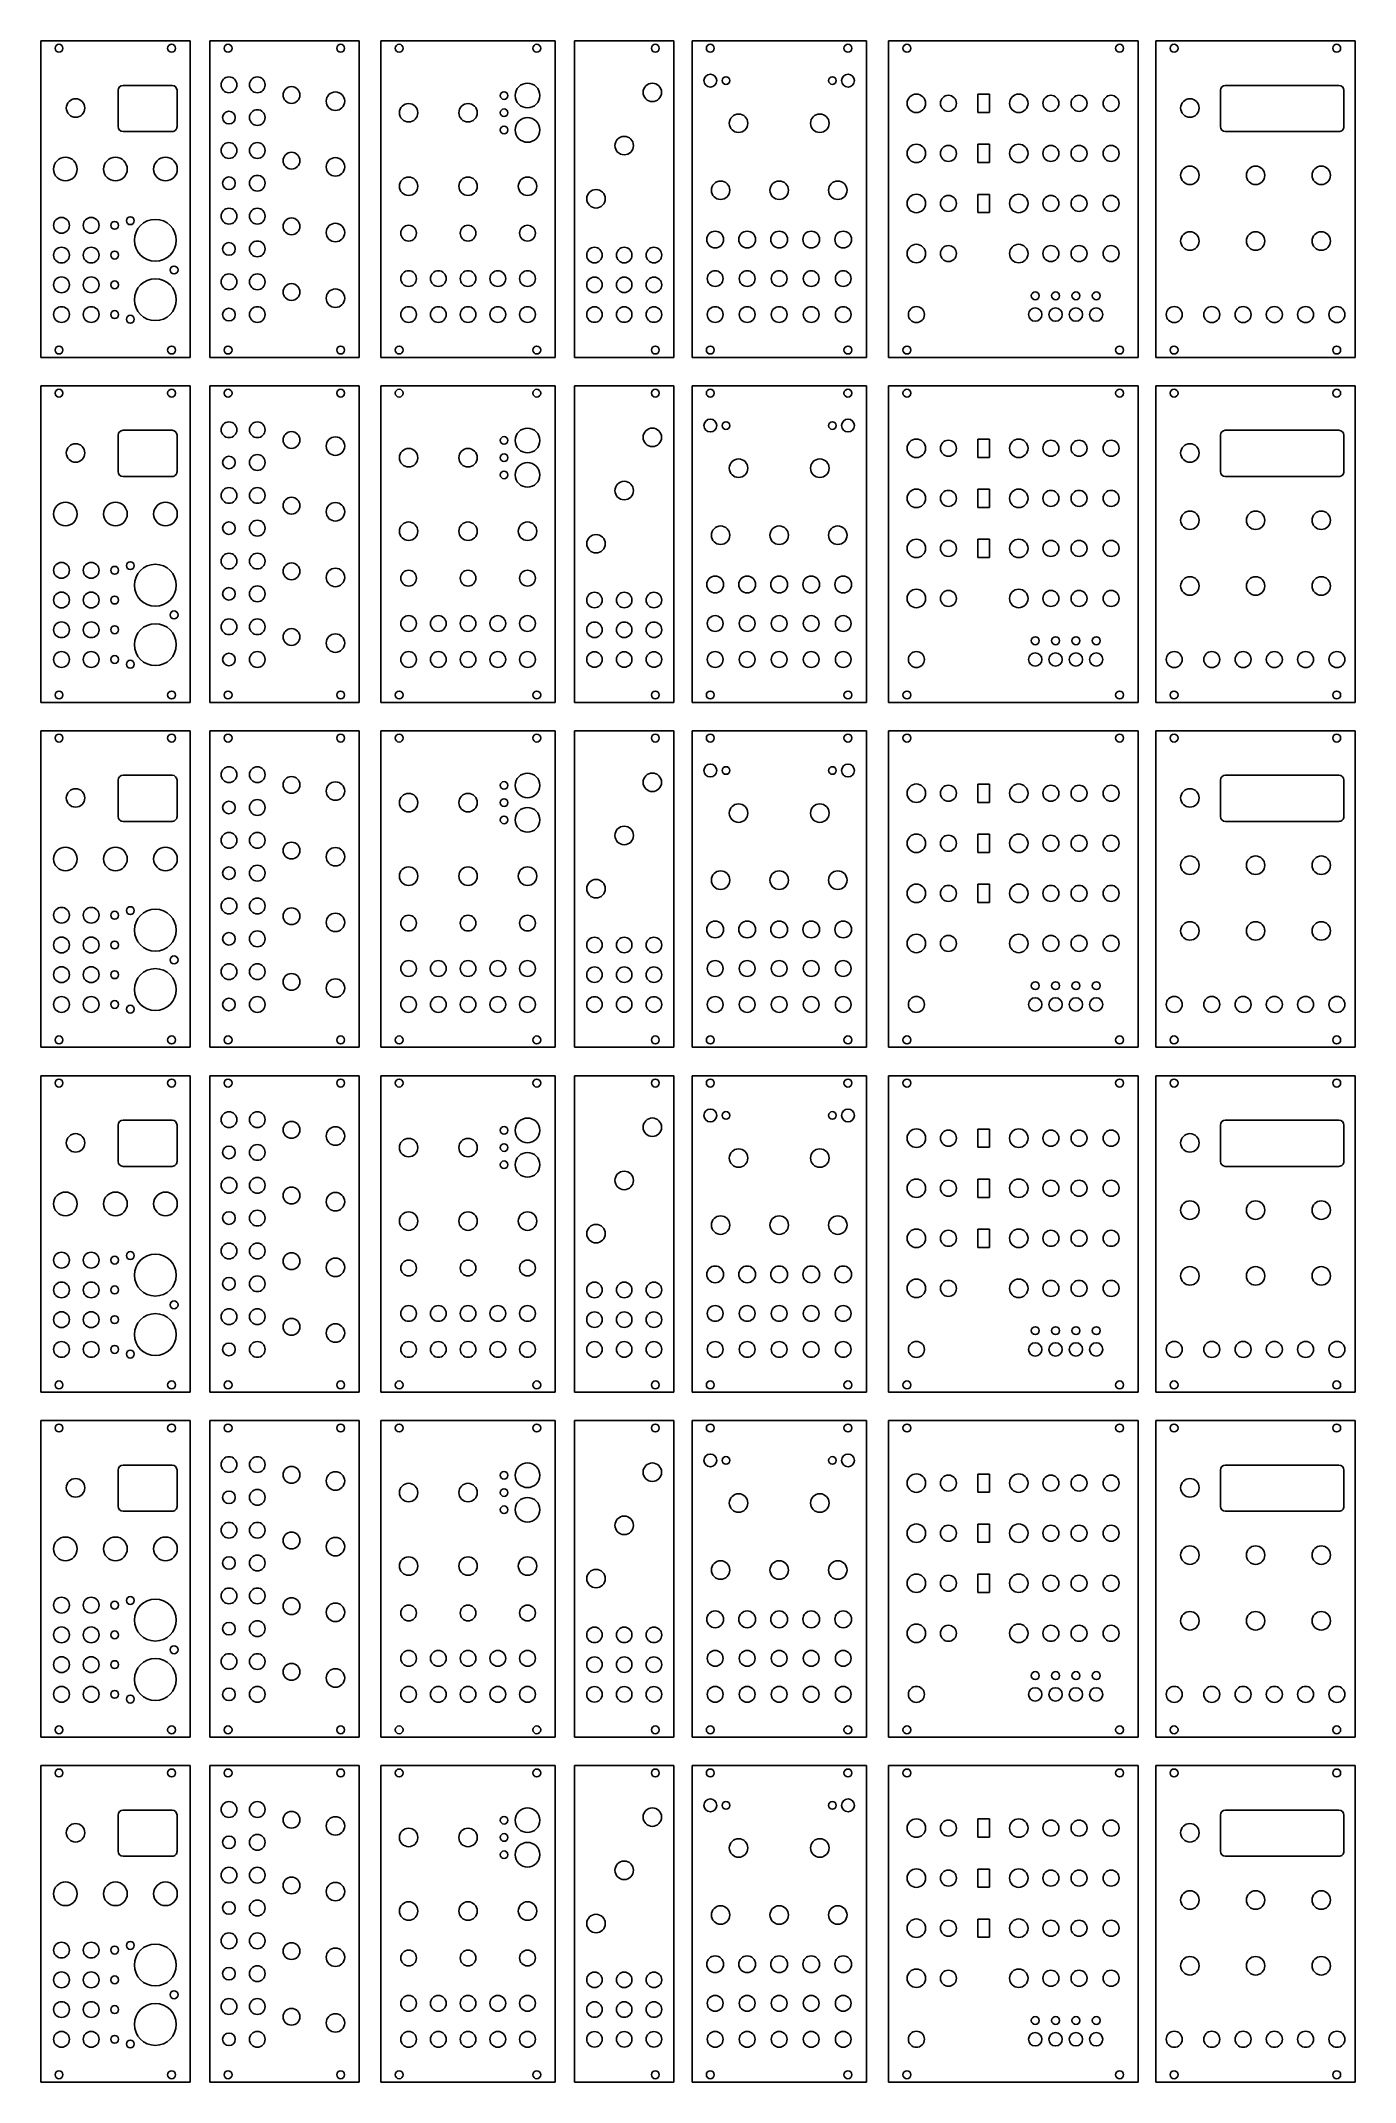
# Model space of a CAD drawing. Header units: millimetres. Extents: x -534 to 0, y 0 to 828.
import ezdxf

# ---------------------------------------------------------------- set-up
doc = ezdxf.new("R2010")
doc.units = ezdxf.units.MM

msp = doc.modelspace()

# ---------------------------------------------------------------- linework, layer by layer
at = {"color": 7, "linetype": 'Continuous'}
for p, q in [((-473.09, 828.5), (-533.69, 828.5)), ((-533.69, 828.5), (-533.69, 700)), ((-473.09, 700), (-473.09, 828.5)), ((-404.43, 828.5), (-465.03, 828.5)), ((-465.03, 828.5), (-465.03, 700)), ((-404.43, 700), (-404.43, 828.5)), ((-324.8, 828.5), (-395.6, 828.5)), ((-395.6, 828.5), (-395.6, 700)), ((-324.8, 700), (-324.8, 828.5)), ((-316.96, 700), (-316.96, 828.5)), ((-316.96, 828.5), (-276.66, 828.5)), ((-276.66, 828.5), (-276.66, 700)), ((-198.48, 828.5), (-269.28, 828.5)), ((-269.28, 828.5), (-269.28, 700)), ((-198.48, 700), (-198.48, 828.5)), ((-189.46, 700), (-189.46, 828.5)), ((-189.46, 828.5), (-88.16, 828.5)), ((-88.16, 700), (-88.16, 828.5)), ((0, 828.5), (-80.9, 828.5)), ((-80.9, 828.5), (-80.9, 700)), ((0, 700), (0, 828.5)), ((-502.3, 808.43), (-502.3, 793.69)), ((-480.37, 810.43), (-500.3, 810.43)), ((-478.36, 793.69), (-478.37, 808.43)), ((-153.27, 799.43), (-153.27, 806.83)), ((-148.47, 806.83), (-153.27, 806.83)), ((-148.47, 806.83), (-148.47, 803.13)), ((-54.73, 808.43), (-54.73, 793.69)), ((-6.59, 810.43), (-52.73, 810.43)), ((-4.58, 793.69), (-4.59, 808.43)), ((-148.47, 799.43), (-153.27, 799.43)), ((-148.47, 803.13), (-148.47, 799.43)), ((-480.36, 791.69), (-500.3, 791.69)), ((-52.73, 791.69), (-6.58, 791.69)), ((-153.27, 779.11), (-153.27, 786.51)), ((-148.47, 786.51), (-153.27, 786.51)), ((-148.47, 779.11), (-153.27, 779.11)), ((-148.47, 786.51), (-148.47, 782.81)), ((-148.47, 782.81), (-148.47, 779.11)), ((-153.27, 758.79), (-153.27, 766.19)), ((-153.27, 766.19), (-148.47, 766.19)), ((-148.47, 766.19), (-148.47, 762.49)), ((-148.47, 762.49), (-148.47, 758.79)), ((-148.47, 758.79), (-153.27, 758.79)), ((-533.69, 700), (-473.09, 700)), ((-465.03, 700), (-404.43, 700)), ((-395.6, 700), (-324.8, 700)), ((-276.66, 700), (-316.96, 700)), ((-269.28, 700), (-198.48, 700)), ((-88.16, 700), (-189.46, 700)), ((-80.9, 700), (0, 700)), ((-473.09, 688.5), (-533.69, 688.5)), ((-533.69, 688.5), (-533.69, 560)), ((-473.09, 560), (-473.09, 688.5)), ((-404.43, 688.5), (-465.03, 688.5)), ((-465.03, 688.5), (-465.03, 560)), ((-404.43, 560), (-404.43, 688.5)), ((-324.8, 688.5), (-395.6, 688.5)), ((-395.6, 688.5), (-395.6, 560)), ((-324.8, 560), (-324.8, 688.5)), ((-316.96, 560), (-316.96, 688.5)), ((-316.96, 688.5), (-276.66, 688.5)), ((-276.66, 688.5), (-276.66, 560)), ((-198.48, 688.5), (-269.28, 688.5)), ((-269.28, 688.5), (-269.28, 560)), ((-198.48, 560), (-198.48, 688.5)), ((-189.46, 560), (-189.46, 688.5)), ((-189.46, 688.5), (-88.16, 688.5)), ((-88.16, 560), (-88.16, 688.5)), ((0, 688.5), (-80.9, 688.5)), ((-80.9, 688.5), (-80.9, 560)), ((0, 560), (0, 688.5)), ((-502.3, 668.43), (-502.3, 653.69)), ((-480.37, 670.43), (-500.3, 670.43)), ((-478.36, 653.69), (-478.37, 668.43)), ((-153.27, 659.43), (-153.27, 666.83)), ((-148.47, 666.83), (-153.27, 666.83)), ((-148.47, 666.83), (-148.47, 663.13)), ((-148.47, 663.13), (-148.47, 659.43)), ((-54.73, 668.43), (-54.73, 653.69)), ((-6.59, 670.43), (-52.73, 670.43)), ((-4.58, 653.69), (-4.59, 668.43)), ((-148.47, 659.43), (-153.27, 659.43)), ((-480.36, 651.69), (-500.3, 651.69)), ((-153.27, 639.11), (-153.27, 646.51)), ((-148.47, 646.51), (-153.27, 646.51)), ((-148.47, 646.51), (-148.47, 642.81)), ((-52.73, 651.69), (-6.58, 651.69)), ((-148.47, 639.11), (-153.27, 639.11)), ((-148.47, 642.81), (-148.47, 639.11)), ((-153.27, 618.79), (-153.27, 626.19)), ((-153.27, 626.19), (-148.47, 626.19)), ((-148.47, 626.19), (-148.47, 622.49)), ((-148.47, 622.49), (-148.47, 618.79)), ((-148.47, 618.79), (-153.27, 618.79)), ((-533.69, 560), (-473.09, 560)), ((-465.03, 560), (-404.43, 560)), ((-395.6, 560), (-324.8, 560)), ((-276.66, 560), (-316.96, 560)), ((-269.28, 560), (-198.48, 560)), ((-88.16, 560), (-189.46, 560)), ((-80.9, 560), (0, 560)), ((-473.09, 548.5), (-533.69, 548.5)), ((-533.69, 548.5), (-533.69, 420)), ((-473.09, 420), (-473.09, 548.5)), ((-404.43, 548.5), (-465.03, 548.5)), ((-465.03, 548.5), (-465.03, 420)), ((-404.43, 420), (-404.43, 548.5)), ((-324.8, 548.5), (-395.6, 548.5)), ((-395.6, 548.5), (-395.6, 420)), ((-324.8, 420), (-324.8, 548.5)), ((-316.96, 420), (-316.96, 548.5)), ((-316.96, 548.5), (-276.66, 548.5)), ((-276.66, 548.5), (-276.66, 420)), ((-198.48, 548.5), (-269.28, 548.5)), ((-269.28, 548.5), (-269.28, 420)), ((-198.48, 420), (-198.48, 548.5)), ((-189.46, 420), (-189.46, 548.5)), ((-189.46, 548.5), (-88.16, 548.5)), ((-88.16, 420), (-88.16, 548.5)), ((0, 548.5), (-80.9, 548.5)), ((-80.9, 548.5), (-80.9, 420)), ((0, 420), (0, 548.5)), ((-480.37, 530.43), (-500.3, 530.43)), ((-6.59, 530.43), (-52.73, 530.43)), ((-502.3, 528.43), (-502.3, 513.69)), ((-478.36, 513.69), (-478.37, 528.43)), ((-153.27, 519.43), (-153.27, 526.83)), ((-148.47, 526.83), (-153.27, 526.83)), ((-148.47, 526.83), (-148.47, 523.13)), ((-148.47, 523.13), (-148.47, 519.43)), ((-54.73, 528.43), (-54.73, 513.69)), ((-4.58, 513.69), (-4.59, 528.43)), ((-148.47, 519.43), (-153.27, 519.43)), ((-480.36, 511.69), (-500.3, 511.69)), ((-153.27, 499.11), (-153.27, 506.51)), ((-148.47, 506.51), (-153.27, 506.51)), ((-148.47, 506.51), (-148.47, 502.81)), ((-52.73, 511.69), (-6.58, 511.69)), ((-148.47, 499.11), (-153.27, 499.11)), ((-148.47, 502.81), (-148.47, 499.11)), ((-153.27, 478.79), (-153.27, 486.19)), ((-153.27, 486.19), (-148.47, 486.19)), ((-148.47, 486.19), (-148.47, 482.49)), ((-148.47, 482.49), (-148.47, 478.79)), ((-148.47, 478.79), (-153.27, 478.79)), ((-533.69, 420), (-473.09, 420)), ((-465.03, 420), (-404.43, 420)), ((-395.6, 420), (-324.8, 420)), ((-276.66, 420), (-316.96, 420)), ((-269.28, 420), (-198.48, 420)), ((-88.16, 420), (-189.46, 420)), ((-80.9, 420), (0, 420)), ((-473.09, 408.5), (-533.69, 408.5)), ((-533.69, 408.5), (-533.69, 280)), ((-473.09, 280), (-473.09, 408.5)), ((-404.43, 408.5), (-465.03, 408.5)), ((-465.03, 408.5), (-465.03, 280)), ((-404.43, 280), (-404.43, 408.5)), ((-324.8, 408.5), (-395.6, 408.5)), ((-395.6, 408.5), (-395.6, 280)), ((-324.8, 280), (-324.8, 408.5)), ((-316.96, 280), (-316.96, 408.5)), ((-316.96, 408.5), (-276.66, 408.5)), ((-276.66, 408.5), (-276.66, 280)), ((-198.48, 408.5), (-269.28, 408.5)), ((-269.28, 408.5), (-269.28, 280)), ((-198.48, 280), (-198.48, 408.5)), ((-189.46, 280), (-189.46, 408.5)), ((-189.46, 408.5), (-88.16, 408.5)), ((-88.16, 280), (-88.16, 408.5)), ((0, 408.5), (-80.9, 408.5)), ((-80.9, 408.5), (-80.9, 280)), ((0, 280), (0, 408.5)), ((-480.37, 390.43), (-500.3, 390.43)), ((-6.59, 390.43), (-52.73, 390.43)), ((-502.3, 388.43), (-502.3, 373.69)), ((-478.36, 373.69), (-478.37, 388.43)), ((-153.27, 379.43), (-153.27, 386.83)), ((-148.47, 386.83), (-153.27, 386.83)), ((-148.47, 386.83), (-148.47, 383.13)), ((-148.47, 383.13), (-148.47, 379.43)), ((-54.73, 388.43), (-54.73, 373.69)), ((-4.58, 373.69), (-4.59, 388.43)), ((-148.47, 379.43), (-153.27, 379.43)), ((-480.36, 371.69), (-500.3, 371.69)), ((-153.27, 359.11), (-153.27, 366.51)), ((-148.47, 366.51), (-153.27, 366.51)), ((-148.47, 366.51), (-148.47, 362.81)), ((-52.73, 371.69), (-6.58, 371.69)), ((-148.47, 359.11), (-153.27, 359.11)), ((-148.47, 362.81), (-148.47, 359.11)), ((-153.27, 338.79), (-153.27, 346.19)), ((-153.27, 346.19), (-148.47, 346.19)), ((-148.47, 346.19), (-148.47, 342.49)), ((-148.47, 342.49), (-148.47, 338.79)), ((-148.47, 338.79), (-153.27, 338.79)), ((-533.69, 280), (-473.09, 280)), ((-465.03, 280), (-404.43, 280)), ((-395.6, 280), (-324.8, 280)), ((-276.66, 280), (-316.96, 280)), ((-269.28, 280), (-198.48, 280)), ((-88.16, 280), (-189.46, 280)), ((-80.9, 280), (0, 280)), ((-473.09, 268.5), (-533.69, 268.5)), ((-533.69, 268.5), (-533.69, 140)), ((-473.09, 140), (-473.09, 268.5)), ((-404.43, 268.5), (-465.03, 268.5)), ((-465.03, 268.5), (-465.03, 140)), ((-404.43, 140), (-404.43, 268.5)), ((-324.8, 268.5), (-395.6, 268.5)), ((-395.6, 268.5), (-395.6, 140)), ((-324.8, 140), (-324.8, 268.5)), ((-316.96, 140), (-316.96, 268.5)), ((-316.96, 268.5), (-276.66, 268.5)), ((-276.66, 268.5), (-276.66, 140)), ((-198.48, 268.5), (-269.28, 268.5)), ((-269.28, 268.5), (-269.28, 140)), ((-198.48, 140), (-198.48, 268.5)), ((-189.46, 140), (-189.46, 268.5)), ((-189.46, 268.5), (-88.16, 268.5)), ((-88.16, 140), (-88.16, 268.5)), ((0, 268.5), (-80.9, 268.5)), ((-80.9, 268.5), (-80.9, 140)), ((0, 140), (0, 268.5)), ((-480.37, 250.43), (-500.3, 250.43)), ((-6.59, 250.43), (-52.73, 250.43)), ((-502.3, 248.43), (-502.3, 233.69)), ((-478.36, 233.69), (-478.37, 248.43)), ((-153.27, 239.43), (-153.27, 246.83)), ((-148.47, 246.83), (-153.27, 246.83)), ((-148.47, 246.83), (-148.47, 243.13)), ((-148.47, 243.13), (-148.47, 239.43)), ((-54.73, 248.43), (-54.73, 233.69)), ((-4.58, 233.69), (-4.59, 248.43)), ((-148.47, 239.43), (-153.27, 239.43)), ((-480.36, 231.69), (-500.3, 231.69)), ((-153.27, 219.11), (-153.27, 226.51)), ((-148.47, 226.51), (-153.27, 226.51)), ((-148.47, 226.51), (-148.47, 222.81)), ((-52.73, 231.69), (-6.58, 231.69)), ((-148.47, 219.11), (-153.27, 219.11)), ((-148.47, 222.81), (-148.47, 219.11)), ((-153.27, 198.79), (-153.27, 206.19)), ((-153.27, 206.19), (-148.47, 206.19)), ((-148.47, 206.19), (-148.47, 202.49)), ((-148.47, 202.49), (-148.47, 198.79)), ((-148.47, 198.79), (-153.27, 198.79)), ((-533.69, 140), (-473.09, 140)), ((-465.03, 140), (-404.43, 140)), ((-395.6, 140), (-324.8, 140)), ((-276.66, 140), (-316.96, 140)), ((-269.28, 140), (-198.48, 140)), ((-88.16, 140), (-189.46, 140)), ((-80.9, 140), (0, 140)), ((-473.09, 128.5), (-533.69, 128.5)), ((-533.69, 128.5), (-533.69, 0)), ((-473.09, 0), (-473.09, 128.5)), ((-404.43, 128.5), (-465.03, 128.5)), ((-465.03, 128.5), (-465.03, 0)), ((-404.43, 0), (-404.43, 128.5)), ((-324.8, 128.5), (-395.6, 128.5)), ((-395.6, 128.5), (-395.6, 0)), ((-324.8, 0), (-324.8, 128.5)), ((-316.96, 0), (-316.96, 128.5)), ((-316.96, 128.5), (-276.66, 128.5)), ((-276.66, 128.5), (-276.66, 0)), ((-198.48, 128.5), (-269.28, 128.5)), ((-269.28, 128.5), (-269.28, 0)), ((-198.48, 0), (-198.48, 128.5)), ((-189.46, 0), (-189.46, 128.5)), ((-189.46, 128.5), (-88.16, 128.5)), ((-88.16, 0), (-88.16, 128.5)), ((0, 128.5), (-80.9, 128.5)), ((-80.9, 128.5), (-80.9, 0)), ((0, 0), (0, 128.5)), ((-502.3, 108.43), (-502.3, 93.69)), ((-480.37, 110.43), (-500.3, 110.43)), ((-478.36, 93.69), (-478.37, 108.43)), ((-54.73, 108.43), (-54.73, 93.69)), ((-6.59, 110.43), (-52.73, 110.43)), ((-4.58, 93.69), (-4.59, 108.43)), ((-153.27, 99.43), (-153.27, 106.83)), ((-148.47, 106.83), (-153.27, 106.83)), ((-148.47, 99.43), (-153.27, 99.43)), ((-148.47, 106.83), (-148.47, 103.13)), ((-148.47, 103.13), (-148.47, 99.43)), ((-480.36, 91.69), (-500.3, 91.69)), ((-52.73, 91.69), (-6.58, 91.69)), ((-153.27, 79.11), (-153.27, 86.51)), ((-148.47, 86.51), (-153.27, 86.51)), ((-148.47, 86.51), (-148.47, 82.81)), ((-148.47, 79.11), (-153.27, 79.11)), ((-148.47, 82.81), (-148.47, 79.11)), ((-153.27, 58.79), (-153.27, 66.19)), ((-153.27, 66.19), (-148.47, 66.19)), ((-148.47, 58.79), (-153.27, 58.79)), ((-148.47, 66.19), (-148.47, 62.49)), ((-148.47, 62.49), (-148.47, 58.79)), ((-533.69, 0), (-473.09, 0)), ((-465.03, 0), (-404.43, 0)), ((-395.6, 0), (-324.8, 0)), ((-276.66, 0), (-316.96, 0)), ((-269.28, 0), (-198.48, 0)), ((-88.16, 0), (-189.46, 0)), ((-80.9, 0), (0, 0))]:
    msp.add_line(p, q, dxfattribs=at)
for centre, radius in [((-526.31, 825.5), 1.6), ((-480.59, 825.5), 1.6), ((-457.65, 825.5), 1.6), ((-411.93, 825.5), 1.6), ((-388.18, 825.5), 1.6), ((-332.3, 825.5), 1.6), ((-284.16, 825.5), 1.6), ((-261.86, 825.5), 1.6), ((-205.98, 825.5), 1.6), ((-182.02, 825.5), 1.6), ((-95.66, 825.5), 1.6), ((-73.54, 825.5), 1.6), ((-7.5, 825.5), 1.6), ((-457.3, 810.65), 3.2), ((-445.8, 810.65), 3.2), ((-261.83, 812.35), 2.6), ((-255.48, 812.35), 1.55), ((-212.28, 812.35), 1.55), ((-205.93, 812.35), 2.6), ((-519.58, 801.22), 3.75), ((-431.9, 806.5), 3.4), ((-414.05, 804), 3.75), ((-345.6, 806.3), 1.55), ((-336.07, 806.3), 5), ((-285.39, 807.57), 3.75), ((-178.18, 803.13), 3.75), ((-165.16, 803.13), 3.25), ((-136.59, 803.13), 3.75), ((-123.57, 803.13), 3.25), ((-112.14, 803.13), 3.25), ((-99.12, 803.13), 3.25), ((-67.12, 801.22), 3.75), ((-457.3, 797.35), 2.55), ((-445.8, 797.35), 3.2), ((-384.35, 799.31), 3.75), ((-360.21, 799.31), 3.75), ((-345.6, 799.31), 1.55), ((-336.07, 792.32), 5), ((-250.38, 795.05), 3.75), ((-217.38, 795.05), 3.75), ((-457.3, 784), 3.2), ((-445.8, 784), 3.2), ((-345.6, 792.32), 1.55), ((-296.82, 785.98), 3.75), ((-523.71, 776.45), 4.8), ((-503.39, 776.45), 4.8), ((-483.07, 776.45), 4.8), ((-431.9, 779.85), 3.4), ((-414.05, 777.35), 3.75), ((-178.18, 782.81), 3.75), ((-165.16, 782.81), 3.25), ((-136.59, 782.81), 3.75), ((-123.57, 782.81), 3.25), ((-112.14, 782.81), 3.25), ((-99.12, 782.81), 3.25), ((-457.3, 770.7), 2.55), ((-445.8, 770.7), 3.2), ((-384.35, 769.47), 3.75), ((-360.21, 769.47), 3.75), ((-336.07, 769.47), 3.75), ((-257.68, 767.85), 3.75), ((-233.88, 767.85), 3.75), ((-210.08, 767.85), 3.75), ((-67.12, 773.91), 3.75), ((-40.45, 773.91), 3.75), ((-13.78, 773.91), 3.75), ((-308.25, 764.39), 3.75), ((-178.18, 762.49), 3.75), ((-165.16, 762.49), 3.25), ((-136.59, 762.49), 3.75), ((-123.57, 762.49), 3.25), ((-112.14, 762.49), 3.25), ((-99.12, 762.49), 3.25), ((-525.29, 753.61), 3.2), ((-513.23, 753.61), 3.2), ((-503.7, 753.61), 1.6), ((-497.35, 755.49), 1.6), ((-487.19, 747.55), 8.5), ((-457.3, 757.35), 3.2), ((-445.8, 757.35), 3.2), ((-431.9, 753.2), 3.4), ((-414.05, 750.7), 3.75), ((-457.3, 744.05), 2.55), ((-445.8, 744.05), 3.2), ((-384.35, 750.42), 3.2), ((-360.21, 750.42), 3.2), ((-336.07, 750.42), 3.2), ((-259.88, 747.85), 3.4), ((-246.88, 747.85), 3.4), ((-233.88, 747.85), 3.4), ((-220.88, 747.85), 3.4), ((-207.88, 747.85), 3.4), ((-178.18, 742.17), 3.75), ((-136.59, 742.17), 3.75), ((-67.12, 747.25), 3.75), ((-40.45, 747.25), 3.75), ((-13.78, 747.25), 3.75), ((-525.29, 741.54), 3.2), ((-513.23, 741.54), 3.2), ((-503.7, 741.54), 1.6), ((-308.88, 741.54), 3.15), ((-296.81, 741.54), 3.15), ((-284.74, 741.54), 3.15), ((-165.16, 742.17), 3.25), ((-123.57, 742.17), 3.25), ((-112.14, 742.17), 3.25), ((-99.12, 742.17), 3.25), ((-525.29, 729.47), 3.2), ((-513.23, 729.47), 3.2), ((-503.7, 729.47), 1.6), ((-487.19, 723.43), 8.5), ((-479.57, 735.49), 1.6), ((-457.3, 730.7), 3.2), ((-445.8, 730.7), 3.2), ((-431.9, 726.55), 3.4), ((-384.35, 732), 3.2), ((-372.28, 732), 3.2), ((-360.21, 732), 3.2), ((-348.14, 732), 3.2), ((-336.07, 732), 3.2), ((-308.88, 729.47), 3.15), ((-296.81, 729.47), 3.15), ((-284.74, 729.47), 3.15), ((-259.88, 732), 3.2), ((-246.88, 732), 3.2), ((-233.88, 732), 3.2), ((-220.88, 732), 3.2), ((-207.88, 732), 3.2), ((-414.05, 724.05), 3.75), ((-129.9, 725.02), 1.6), ((-121.65, 725.02), 1.6), ((-113.4, 725.02), 1.6), ((-105.15, 725.02), 1.6), ((-525.29, 717.4), 3.2), ((-513.23, 717.4), 3.2), ((-503.7, 717.4), 1.6), ((-497.35, 715.49), 1.6), ((-457.3, 717.4), 2.55), ((-445.8, 717.4), 3.2), ((-384.35, 717.4), 3.2), ((-372.28, 717.4), 3.2), ((-360.21, 717.4), 3.2), ((-348.14, 717.4), 3.2), ((-336.07, 717.4), 3.2), ((-308.88, 717.4), 3.15), ((-296.81, 717.4), 3.15), ((-284.74, 717.4), 3.15), ((-259.88, 717.4), 3.2), ((-246.88, 717.4), 3.2), ((-233.88, 717.4), 3.2), ((-220.88, 717.4), 3.2), ((-207.88, 717.4), 3.2), ((-178.18, 717.4), 3.25), ((-129.91, 717.4), 2.7), ((-121.66, 717.4), 2.7), ((-113.41, 717.4), 2.7), ((-105.16, 717.4), 2.7), ((-73.47, 717.4), 3.25), ((-58.23, 717.4), 3.25), ((-45.53, 717.4), 3.25), ((-32.83, 717.4), 3.25), ((-20.13, 717.4), 3.25), ((-7.43, 717.4), 3.25), ((-526.31, 703), 1.6), ((-480.59, 703), 1.6), ((-457.65, 703), 1.6), ((-411.93, 703), 1.6), ((-388.18, 703), 1.6), ((-332.3, 703), 1.6), ((-284.16, 703), 1.6), ((-261.86, 703), 1.6), ((-205.98, 703), 1.6), ((-182.02, 703), 1.6), ((-95.66, 703), 1.6), ((-73.54, 703), 1.6), ((-7.5, 703), 1.6), ((-526.31, 685.5), 1.6), ((-480.59, 685.5), 1.6), ((-457.65, 685.5), 1.6), ((-411.93, 685.5), 1.6), ((-388.18, 685.5), 1.6), ((-332.3, 685.5), 1.6), ((-284.16, 685.5), 1.6), ((-261.86, 685.5), 1.6), ((-205.98, 685.5), 1.6), ((-182.02, 685.5), 1.6), ((-95.66, 685.5), 1.6), ((-73.54, 685.5), 1.6), ((-7.5, 685.5), 1.6), ((-457.3, 670.65), 3.2), ((-445.8, 670.65), 3.2), ((-336.07, 666.3), 5), ((-285.39, 667.57), 3.75), ((-261.83, 672.35), 2.6), ((-255.48, 672.35), 1.55), ((-212.28, 672.35), 1.55), ((-205.93, 672.35), 2.6), ((-519.58, 661.22), 3.75), ((-431.9, 666.5), 3.4), ((-414.05, 664), 3.75), ((-384.35, 659.31), 3.75), ((-360.21, 659.31), 3.75), ((-345.6, 666.3), 1.55), ((-178.18, 663.13), 3.75), ((-165.16, 663.13), 3.25), ((-136.59, 663.13), 3.75), ((-123.57, 663.13), 3.25), ((-112.14, 663.13), 3.25), ((-99.12, 663.13), 3.25), ((-67.12, 661.22), 3.75), ((-457.3, 657.35), 2.55), ((-445.8, 657.35), 3.2), ((-345.6, 659.31), 1.55), ((-336.07, 652.32), 5), ((-250.38, 655.05), 3.75), ((-217.38, 655.05), 3.75), ((-457.3, 644), 3.2), ((-445.8, 644), 3.2), ((-345.6, 652.32), 1.55), ((-296.82, 645.98), 3.75), ((-178.18, 642.81), 3.75), ((-136.59, 642.81), 3.75), ((-523.71, 636.45), 4.8), ((-503.39, 636.45), 4.8), ((-483.07, 636.45), 4.8), ((-431.9, 639.85), 3.4), ((-414.05, 637.35), 3.75), ((-165.16, 642.81), 3.25), ((-123.57, 642.81), 3.25), ((-112.14, 642.81), 3.25), ((-99.12, 642.81), 3.25), ((-457.3, 630.7), 2.55), ((-445.8, 630.7), 3.2), ((-384.35, 629.47), 3.75), ((-360.21, 629.47), 3.75), ((-336.07, 629.47), 3.75), ((-257.68, 627.85), 3.75), ((-233.88, 627.85), 3.75), ((-210.08, 627.85), 3.75), ((-67.12, 633.91), 3.75), ((-40.45, 633.91), 3.75), ((-13.78, 633.91), 3.75), ((-308.25, 624.39), 3.75), ((-178.18, 622.49), 3.75), ((-165.16, 622.49), 3.25), ((-136.59, 622.49), 3.75), ((-123.57, 622.49), 3.25), ((-112.14, 622.49), 3.25), ((-99.12, 622.49), 3.25), ((-525.29, 613.61), 3.2), ((-513.23, 613.61), 3.2), ((-503.7, 613.61), 1.6), ((-497.35, 615.49), 1.6), ((-487.19, 607.55), 8.5), ((-457.3, 617.35), 3.2), ((-445.8, 617.35), 3.2), ((-431.9, 613.2), 3.4), ((-414.05, 610.7), 3.75), ((-384.35, 610.42), 3.2), ((-360.21, 610.42), 3.2), ((-336.07, 610.42), 3.2), ((-457.3, 604.05), 2.55), ((-445.8, 604.05), 3.2), ((-259.88, 607.85), 3.4), ((-246.88, 607.85), 3.4), ((-233.88, 607.85), 3.4), ((-220.88, 607.85), 3.4), ((-207.88, 607.85), 3.4), ((-178.18, 602.17), 3.75), ((-165.16, 602.17), 3.25), ((-136.59, 602.17), 3.75), ((-123.57, 602.17), 3.25), ((-112.14, 602.17), 3.25), ((-99.12, 602.17), 3.25), ((-67.12, 607.25), 3.75), ((-40.45, 607.25), 3.75), ((-13.78, 607.25), 3.75), ((-525.29, 601.54), 3.2), ((-513.23, 601.54), 3.2), ((-503.7, 601.54), 1.6), ((-479.57, 595.49), 1.6), ((-308.88, 601.54), 3.15), ((-296.81, 601.54), 3.15), ((-284.74, 601.54), 3.15), ((-525.29, 589.47), 3.2), ((-513.23, 589.47), 3.2), ((-503.7, 589.47), 1.6), ((-487.19, 583.43), 8.5), ((-457.3, 590.7), 3.2), ((-445.8, 590.7), 3.2), ((-431.9, 586.55), 3.4), ((-384.35, 592), 3.2), ((-372.28, 592), 3.2), ((-360.21, 592), 3.2), ((-348.14, 592), 3.2), ((-336.07, 592), 3.2), ((-308.88, 589.47), 3.15), ((-296.81, 589.47), 3.15), ((-284.74, 589.47), 3.15), ((-259.88, 592), 3.2), ((-246.88, 592), 3.2), ((-233.88, 592), 3.2), ((-220.88, 592), 3.2), ((-207.88, 592), 3.2), ((-525.29, 577.4), 3.2), ((-513.23, 577.4), 3.2), ((-445.8, 577.4), 3.2), ((-414.05, 584.05), 3.75), ((-384.35, 577.4), 3.2), ((-372.28, 577.4), 3.2), ((-360.21, 577.4), 3.2), ((-348.14, 577.4), 3.2), ((-336.07, 577.4), 3.2), ((-308.88, 577.4), 3.15), ((-296.81, 577.4), 3.15), ((-284.74, 577.4), 3.15), ((-259.88, 577.4), 3.2), ((-246.88, 577.4), 3.2), ((-233.88, 577.4), 3.2), ((-220.88, 577.4), 3.2), ((-207.88, 577.4), 3.2), ((-178.18, 577.4), 3.25), ((-129.91, 577.4), 2.7), ((-129.9, 585.02), 1.6), ((-121.66, 577.4), 2.7), ((-121.65, 585.02), 1.6), ((-113.41, 577.4), 2.7), ((-113.4, 585.02), 1.6), ((-105.16, 577.4), 2.7), ((-105.15, 585.02), 1.6), ((-73.47, 577.4), 3.25), ((-58.23, 577.4), 3.25), ((-45.53, 577.4), 3.25), ((-32.83, 577.4), 3.25), ((-20.13, 577.4), 3.25), ((-7.43, 577.4), 3.25), ((-503.7, 577.4), 1.6), ((-497.35, 575.49), 1.6), ((-457.3, 577.4), 2.55), ((-526.31, 563), 1.6), ((-480.59, 563), 1.6), ((-457.65, 563), 1.6), ((-411.93, 563), 1.6), ((-388.18, 563), 1.6), ((-332.3, 563), 1.6), ((-284.16, 563), 1.6), ((-261.86, 563), 1.6), ((-205.98, 563), 1.6), ((-182.02, 563), 1.6), ((-95.66, 563), 1.6), ((-73.54, 563), 1.6), ((-7.5, 563), 1.6), ((-526.31, 545.5), 1.6), ((-480.59, 545.5), 1.6), ((-457.65, 545.5), 1.6), ((-411.93, 545.5), 1.6), ((-388.18, 545.5), 1.6), ((-332.3, 545.5), 1.6), ((-284.16, 545.5), 1.6), ((-261.86, 545.5), 1.6), ((-205.98, 545.5), 1.6), ((-182.02, 545.5), 1.6), ((-95.66, 545.5), 1.6), ((-73.54, 545.5), 1.6), ((-7.5, 545.5), 1.6), ((-457.3, 530.65), 3.2), ((-445.8, 530.65), 3.2), ((-336.07, 526.3), 5), ((-285.39, 527.57), 3.75), ((-261.83, 532.35), 2.6), ((-255.48, 532.35), 1.55), ((-212.28, 532.35), 1.55), ((-205.93, 532.35), 2.6), ((-519.58, 521.22), 3.75), ((-431.9, 526.5), 3.4), ((-414.05, 524), 3.75), ((-384.35, 519.31), 3.75), ((-360.21, 519.31), 3.75), ((-345.6, 526.3), 1.55), ((-178.18, 523.13), 3.75), ((-165.16, 523.13), 3.25), ((-136.59, 523.13), 3.75), ((-123.57, 523.13), 3.25), ((-112.14, 523.13), 3.25), ((-99.12, 523.13), 3.25), ((-67.12, 521.22), 3.75), ((-457.3, 517.35), 2.55), ((-445.8, 517.35), 3.2), ((-345.6, 519.31), 1.55), ((-345.6, 512.32), 1.55), ((-336.07, 512.32), 5), ((-250.38, 515.05), 3.75), ((-217.38, 515.05), 3.75), ((-457.3, 504), 3.2), ((-445.8, 504), 3.2), ((-296.82, 505.98), 3.75), ((-178.18, 502.81), 3.75), ((-165.16, 502.81), 3.25), ((-136.59, 502.81), 3.75), ((-123.57, 502.81), 3.25), ((-112.14, 502.81), 3.25), ((-99.12, 502.81), 3.25), ((-523.71, 496.45), 4.8), ((-503.39, 496.45), 4.8), ((-483.07, 496.45), 4.8), ((-431.9, 499.85), 3.4), ((-414.05, 497.35), 3.75), ((-67.12, 493.92), 3.75), ((-40.45, 493.92), 3.75), ((-13.78, 493.92), 3.75), ((-457.3, 490.7), 2.55), ((-445.8, 490.7), 3.2), ((-384.35, 489.47), 3.75), ((-360.21, 489.47), 3.75), ((-336.07, 489.47), 3.75), ((-257.68, 487.85), 3.75), ((-233.88, 487.85), 3.75), ((-210.08, 487.85), 3.75), ((-457.3, 477.35), 3.2), ((-445.8, 477.35), 3.2), ((-308.25, 484.39), 3.75), ((-178.18, 482.49), 3.75), ((-165.16, 482.49), 3.25), ((-136.59, 482.49), 3.75), ((-123.57, 482.49), 3.25), ((-112.14, 482.49), 3.25), ((-99.12, 482.49), 3.25), ((-525.29, 473.61), 3.2), ((-513.23, 473.61), 3.2), ((-503.7, 473.61), 1.6), ((-497.35, 475.49), 1.6), ((-487.19, 467.55), 8.5), ((-431.9, 473.2), 3.4), ((-414.05, 470.7), 3.75), ((-384.35, 470.42), 3.2), ((-360.21, 470.42), 3.2), ((-336.07, 470.42), 3.2), ((-525.29, 461.54), 3.2), ((-513.23, 461.54), 3.2), ((-457.3, 464.05), 2.55), ((-445.8, 464.05), 3.2), ((-308.88, 461.54), 3.15), ((-296.81, 461.54), 3.15), ((-284.74, 461.54), 3.15), ((-259.88, 467.85), 3.4), ((-246.88, 467.85), 3.4), ((-233.88, 467.85), 3.4), ((-220.88, 467.85), 3.4), ((-207.88, 467.85), 3.4), ((-178.18, 462.17), 3.75), ((-165.16, 462.17), 3.25), ((-136.59, 462.17), 3.75), ((-123.57, 462.17), 3.25), ((-112.14, 462.17), 3.25), ((-99.12, 462.17), 3.25), ((-67.12, 467.25), 3.75), ((-40.45, 467.25), 3.75), ((-13.78, 467.25), 3.75), ((-503.7, 461.54), 1.6), ((-479.57, 455.49), 1.6), ((-525.29, 449.47), 3.2), ((-513.23, 449.47), 3.2), ((-503.7, 449.47), 1.6), ((-487.19, 443.43), 8.5), ((-457.3, 450.7), 3.2), ((-445.8, 450.7), 3.2), ((-431.9, 446.55), 3.4), ((-414.05, 444.05), 3.75), ((-384.35, 452), 3.2), ((-372.28, 452), 3.2), ((-360.21, 452), 3.2), ((-348.14, 452), 3.2), ((-336.07, 452), 3.2), ((-308.88, 449.47), 3.15), ((-296.81, 449.47), 3.15), ((-284.74, 449.47), 3.15), ((-259.88, 452), 3.2), ((-246.88, 452), 3.2), ((-233.88, 452), 3.2), ((-220.88, 452), 3.2), ((-207.88, 452), 3.2), ((-525.29, 437.4), 3.2), ((-513.23, 437.4), 3.2), ((-457.3, 437.4), 2.55), ((-445.8, 437.4), 3.2), ((-384.35, 437.4), 3.2), ((-372.28, 437.4), 3.2), ((-360.21, 437.4), 3.2), ((-348.14, 437.4), 3.2), ((-336.07, 437.4), 3.2), ((-308.88, 437.4), 3.15), ((-296.81, 437.4), 3.15), ((-284.74, 437.4), 3.15), ((-259.88, 437.4), 3.2), ((-246.88, 437.4), 3.2), ((-233.88, 437.4), 3.2), ((-220.88, 437.4), 3.2), ((-207.88, 437.4), 3.2), ((-178.18, 437.4), 3.25), ((-129.91, 437.4), 2.7), ((-129.9, 445.02), 1.6), ((-121.66, 437.4), 2.7), ((-121.65, 445.02), 1.6), ((-113.41, 437.4), 2.7), ((-113.4, 445.02), 1.6), ((-105.16, 437.4), 2.7), ((-105.15, 445.02), 1.6), ((-73.47, 437.4), 3.25), ((-58.23, 437.4), 3.25), ((-45.53, 437.4), 3.25), ((-32.83, 437.4), 3.25), ((-20.13, 437.4), 3.25), ((-7.43, 437.4), 3.25), ((-503.7, 437.4), 1.6), ((-497.35, 435.49), 1.6), ((-526.31, 423), 1.6), ((-480.59, 423), 1.6), ((-457.65, 423), 1.6), ((-411.93, 423), 1.6), ((-388.18, 423), 1.6), ((-332.3, 423), 1.6), ((-284.16, 423), 1.6), ((-261.86, 423), 1.6), ((-205.98, 423), 1.6), ((-182.02, 423), 1.6), ((-95.66, 423), 1.6), ((-73.54, 423), 1.6), ((-7.5, 423), 1.6), ((-526.31, 405.5), 1.6), ((-480.59, 405.5), 1.6), ((-457.65, 405.5), 1.6), ((-411.93, 405.5), 1.6), ((-388.18, 405.5), 1.6), ((-332.3, 405.5), 1.6), ((-284.16, 405.5), 1.6), ((-261.86, 405.5), 1.6), ((-205.98, 405.5), 1.6), ((-182.02, 405.5), 1.6), ((-95.66, 405.5), 1.6), ((-73.54, 405.5), 1.6), ((-7.5, 405.5), 1.6), ((-457.3, 390.65), 3.2), ((-445.8, 390.65), 3.2), ((-431.9, 386.5), 3.4), ((-336.07, 386.3), 5), ((-285.39, 387.57), 3.75), ((-261.83, 392.35), 2.6), ((-255.48, 392.35), 1.55), ((-212.28, 392.35), 1.55), ((-205.93, 392.35), 2.6), ((-519.58, 381.22), 3.75), ((-414.05, 384), 3.75), ((-384.35, 379.31), 3.75), ((-360.21, 379.31), 3.75), ((-345.6, 386.3), 1.55), ((-178.18, 383.13), 3.75), ((-165.16, 383.13), 3.25), ((-136.59, 383.13), 3.75), ((-123.57, 383.13), 3.25), ((-112.14, 383.13), 3.25), ((-99.12, 383.13), 3.25), ((-67.12, 381.22), 3.75), ((-457.3, 377.35), 2.55), ((-445.8, 377.35), 3.2), ((-345.6, 379.31), 1.55), ((-345.6, 372.32), 1.55), ((-336.07, 372.32), 5), ((-250.38, 375.05), 3.75), ((-217.38, 375.05), 3.75), ((-457.3, 364), 3.2), ((-445.8, 364), 3.2), ((-296.82, 365.98), 3.75), ((-178.18, 362.81), 3.75), ((-165.16, 362.81), 3.25), ((-136.59, 362.81), 3.75), ((-123.57, 362.81), 3.25), ((-112.14, 362.81), 3.25), ((-99.12, 362.81), 3.25), ((-523.71, 356.45), 4.8), ((-503.39, 356.45), 4.8), ((-483.07, 356.45), 4.8), ((-431.9, 359.85), 3.4), ((-414.05, 357.35), 3.75), ((-67.12, 353.92), 3.75), ((-40.45, 353.92), 3.75), ((-13.78, 353.92), 3.75), ((-457.3, 350.7), 2.55), ((-445.8, 350.7), 3.2), ((-384.35, 349.47), 3.75), ((-360.21, 349.47), 3.75), ((-336.07, 349.47), 3.75), ((-308.25, 344.39), 3.75), ((-257.68, 347.85), 3.75), ((-233.88, 347.85), 3.75), ((-210.08, 347.85), 3.75), ((-457.3, 337.35), 3.2), ((-445.8, 337.35), 3.2), ((-178.18, 342.49), 3.75), ((-165.16, 342.49), 3.25), ((-136.59, 342.49), 3.75), ((-123.57, 342.49), 3.25), ((-112.14, 342.49), 3.25), ((-99.12, 342.49), 3.25), ((-525.29, 333.61), 3.2), ((-513.23, 333.61), 3.2), ((-503.7, 333.61), 1.6), ((-497.35, 335.49), 1.6), ((-487.19, 327.55), 8.5), ((-431.9, 333.2), 3.4), ((-414.05, 330.7), 3.75), ((-384.35, 330.42), 3.2), ((-360.21, 330.42), 3.2), ((-336.07, 330.42), 3.2), ((-525.29, 321.54), 3.2), ((-513.23, 321.54), 3.2), ((-503.7, 321.54), 1.6), ((-457.3, 324.05), 2.55), ((-445.8, 324.05), 3.2), ((-308.88, 321.54), 3.15), ((-296.81, 321.54), 3.15), ((-284.74, 321.54), 3.15), ((-259.88, 327.85), 3.4), ((-246.88, 327.85), 3.4), ((-233.88, 327.85), 3.4), ((-220.88, 327.85), 3.4), ((-207.88, 327.85), 3.4), ((-178.18, 322.17), 3.75), ((-165.16, 322.17), 3.25), ((-136.59, 322.17), 3.75), ((-123.57, 322.17), 3.25), ((-112.14, 322.17), 3.25), ((-99.12, 322.17), 3.25), ((-67.12, 327.25), 3.75), ((-40.45, 327.25), 3.75), ((-13.78, 327.25), 3.75), ((-479.57, 315.49), 1.6), ((-384.35, 312), 3.2), ((-372.28, 312), 3.2), ((-360.21, 312), 3.2), ((-348.14, 312), 3.2), ((-336.07, 312), 3.2), ((-259.88, 312), 3.2), ((-246.88, 312), 3.2), ((-233.88, 312), 3.2), ((-220.88, 312), 3.2), ((-207.88, 312), 3.2), ((-525.29, 309.47), 3.2), ((-513.23, 309.47), 3.2), ((-503.7, 309.47), 1.6), ((-487.19, 303.43), 8.5), ((-457.3, 310.7), 3.2), ((-445.8, 310.7), 3.2), ((-431.9, 306.55), 3.4), ((-414.05, 304.05), 3.75), ((-308.88, 309.47), 3.15), ((-296.81, 309.47), 3.15), ((-284.74, 309.47), 3.15), ((-129.9, 305.02), 1.6), ((-121.65, 305.02), 1.6), ((-113.4, 305.02), 1.6), ((-105.15, 305.02), 1.6), ((-525.29, 297.4), 3.2), ((-513.23, 297.4), 3.2), ((-503.7, 297.4), 1.6), ((-457.3, 297.4), 2.55), ((-445.8, 297.4), 3.2), ((-384.35, 297.4), 3.2), ((-372.28, 297.4), 3.2), ((-360.21, 297.4), 3.2), ((-348.14, 297.4), 3.2), ((-336.07, 297.4), 3.2), ((-308.88, 297.4), 3.15), ((-296.81, 297.4), 3.15), ((-284.74, 297.4), 3.15), ((-259.88, 297.4), 3.2), ((-246.88, 297.4), 3.2), ((-233.88, 297.4), 3.2), ((-220.88, 297.4), 3.2), ((-207.88, 297.4), 3.2), ((-178.18, 297.4), 3.25), ((-129.91, 297.4), 2.7), ((-121.66, 297.4), 2.7), ((-113.41, 297.4), 2.7), ((-105.16, 297.4), 2.7), ((-73.47, 297.4), 3.25), ((-58.23, 297.4), 3.25), ((-45.53, 297.4), 3.25), ((-32.83, 297.4), 3.25), ((-20.13, 297.4), 3.25), ((-7.43, 297.4), 3.25), ((-497.35, 295.49), 1.6), ((-526.31, 283), 1.6), ((-480.59, 283), 1.6), ((-457.65, 283), 1.6), ((-411.93, 283), 1.6), ((-388.18, 283), 1.6), ((-332.3, 283), 1.6), ((-284.16, 283), 1.6), ((-261.86, 283), 1.6), ((-205.98, 283), 1.6), ((-182.02, 283), 1.6), ((-95.66, 283), 1.6), ((-73.54, 283), 1.6), ((-7.5, 283), 1.6), ((-526.31, 265.5), 1.6), ((-480.59, 265.5), 1.6), ((-457.65, 265.5), 1.6), ((-411.93, 265.5), 1.6), ((-388.18, 265.5), 1.6), ((-332.3, 265.5), 1.6), ((-284.16, 265.5), 1.6), ((-261.86, 265.5), 1.6), ((-205.98, 265.5), 1.6), ((-182.02, 265.5), 1.6), ((-95.66, 265.5), 1.6), ((-73.54, 265.5), 1.6), ((-7.5, 265.5), 1.6), ((-457.3, 250.65), 3.2), ((-445.8, 250.65), 3.2), ((-431.9, 246.5), 3.4), ((-336.07, 246.3), 5), ((-285.39, 247.57), 3.75), ((-261.83, 252.35), 2.6), ((-255.48, 252.35), 1.55), ((-212.28, 252.35), 1.55), ((-205.93, 252.35), 2.6), ((-519.58, 241.22), 3.75), ((-445.8, 237.35), 3.2), ((-414.05, 244), 3.75), ((-384.35, 239.31), 3.75), ((-360.21, 239.31), 3.75), ((-345.6, 246.3), 1.55), ((-345.6, 239.31), 1.55), ((-178.18, 243.13), 3.75), ((-165.16, 243.13), 3.25), ((-136.59, 243.13), 3.75), ((-123.57, 243.13), 3.25), ((-112.14, 243.13), 3.25), ((-99.12, 243.13), 3.25), ((-67.12, 241.22), 3.75), ((-457.3, 237.35), 2.55), ((-345.6, 232.32), 1.55), ((-336.07, 232.32), 5), ((-250.38, 235.05), 3.75), ((-217.38, 235.05), 3.75), ((-457.3, 224), 3.2), ((-445.8, 224), 3.2), ((-296.82, 225.98), 3.75), ((-178.18, 222.81), 3.75), ((-165.16, 222.81), 3.25), ((-136.59, 222.81), 3.75), ((-123.57, 222.81), 3.25), ((-112.14, 222.81), 3.25), ((-99.12, 222.81), 3.25), ((-523.71, 216.45), 4.8), ((-503.39, 216.45), 4.8), ((-483.07, 216.45), 4.8), ((-431.9, 219.85), 3.4), ((-414.05, 217.35), 3.75), ((-67.12, 213.91), 3.75), ((-40.45, 213.91), 3.75), ((-13.78, 213.91), 3.75), ((-457.3, 210.7), 2.55), ((-445.8, 210.7), 3.2), ((-384.35, 209.47), 3.75), ((-360.21, 209.47), 3.75), ((-336.07, 209.47), 3.75), ((-308.25, 204.39), 3.75), ((-257.68, 207.85), 3.75), ((-233.88, 207.85), 3.75), ((-210.08, 207.85), 3.75), ((-457.3, 197.35), 3.2), ((-445.8, 197.35), 3.2), ((-178.18, 202.49), 3.75), ((-165.16, 202.49), 3.25), ((-136.59, 202.49), 3.75), ((-123.57, 202.49), 3.25), ((-112.14, 202.49), 3.25), ((-99.12, 202.49), 3.25), ((-525.29, 193.61), 3.2), ((-513.23, 193.61), 3.2), ((-503.7, 193.61), 1.6), ((-497.35, 195.49), 1.6), ((-487.19, 187.55), 8.5), ((-431.9, 193.2), 3.4), ((-414.05, 190.7), 3.75), ((-384.35, 190.42), 3.2), ((-360.21, 190.42), 3.2), ((-336.07, 190.42), 3.2), ((-259.88, 187.85), 3.4), ((-246.88, 187.85), 3.4), ((-233.88, 187.85), 3.4), ((-220.88, 187.85), 3.4), ((-207.88, 187.85), 3.4), ((-67.12, 187.25), 3.75), ((-40.45, 187.25), 3.75), ((-13.78, 187.25), 3.75), ((-525.29, 181.54), 3.2), ((-513.23, 181.54), 3.2), ((-503.7, 181.54), 1.6), ((-457.3, 184.05), 2.55), ((-445.8, 184.05), 3.2), ((-308.88, 181.54), 3.15), ((-296.81, 181.54), 3.15), ((-284.74, 181.54), 3.15), ((-178.18, 182.17), 3.75), ((-165.16, 182.17), 3.25), ((-136.59, 182.17), 3.75), ((-123.57, 182.17), 3.25), ((-112.14, 182.17), 3.25), ((-99.12, 182.17), 3.25), ((-479.57, 175.49), 1.6), ((-384.35, 172), 3.2), ((-372.28, 172), 3.2), ((-360.21, 172), 3.2), ((-348.14, 172), 3.2), ((-336.07, 172), 3.2), ((-259.88, 172), 3.2), ((-246.88, 172), 3.2), ((-233.88, 172), 3.2), ((-220.88, 172), 3.2), ((-207.88, 172), 3.2), ((-525.29, 169.47), 3.2), ((-513.23, 169.47), 3.2), ((-503.7, 169.47), 1.6), ((-487.19, 163.43), 8.5), ((-457.3, 170.7), 3.2), ((-445.8, 170.7), 3.2), ((-431.9, 166.55), 3.4), ((-414.05, 164.05), 3.75), ((-308.88, 169.47), 3.15), ((-296.81, 169.47), 3.15), ((-284.74, 169.47), 3.15), ((-129.9, 165.02), 1.6), ((-121.65, 165.02), 1.6), ((-113.4, 165.02), 1.6), ((-105.15, 165.02), 1.6), ((-525.29, 157.4), 3.2), ((-513.23, 157.4), 3.2), ((-503.7, 157.4), 1.6), ((-457.3, 157.4), 2.55), ((-445.8, 157.4), 3.2), ((-384.35, 157.4), 3.2), ((-372.28, 157.4), 3.2), ((-360.21, 157.4), 3.2), ((-348.14, 157.4), 3.2), ((-336.07, 157.4), 3.2), ((-308.88, 157.4), 3.15), ((-296.81, 157.4), 3.15), ((-284.74, 157.4), 3.15), ((-259.88, 157.4), 3.2), ((-246.88, 157.4), 3.2), ((-233.88, 157.4), 3.2), ((-220.88, 157.4), 3.2), ((-207.88, 157.4), 3.2), ((-178.18, 157.4), 3.25), ((-129.91, 157.4), 2.7), ((-121.66, 157.4), 2.7), ((-113.41, 157.4), 2.7), ((-105.16, 157.4), 2.7), ((-73.47, 157.4), 3.25), ((-58.23, 157.4), 3.25), ((-45.53, 157.4), 3.25), ((-32.83, 157.4), 3.25), ((-20.13, 157.4), 3.25), ((-7.43, 157.4), 3.25), ((-497.35, 155.49), 1.6), ((-526.31, 143), 1.6), ((-480.59, 143), 1.6), ((-457.65, 143), 1.6), ((-411.93, 143), 1.6), ((-388.18, 143), 1.6), ((-332.3, 143), 1.6), ((-284.16, 143), 1.6), ((-261.86, 143), 1.6), ((-205.98, 143), 1.6), ((-182.02, 143), 1.6), ((-95.66, 143), 1.6), ((-73.54, 143), 1.6), ((-7.5, 143), 1.6), ((-526.31, 125.5), 1.6), ((-480.59, 125.5), 1.6), ((-457.65, 125.5), 1.6), ((-411.93, 125.5), 1.6), ((-388.18, 125.5), 1.6), ((-332.3, 125.5), 1.6), ((-284.16, 125.5), 1.6), ((-261.86, 125.5), 1.6), ((-205.98, 125.5), 1.6), ((-182.02, 125.5), 1.6), ((-95.66, 125.5), 1.6), ((-73.54, 125.5), 1.6), ((-7.5, 125.5), 1.6), ((-457.3, 110.65), 3.2), ((-445.8, 110.65), 3.2), ((-431.9, 106.5), 3.4), ((-414.05, 104), 3.75), ((-345.6, 106.3), 1.55), ((-336.07, 106.3), 5), ((-285.39, 107.57), 3.75), ((-261.83, 112.35), 2.6), ((-255.48, 112.35), 1.55), ((-212.28, 112.35), 1.55), ((-205.93, 112.35), 2.6), ((-519.58, 101.22), 3.75), ((-457.3, 97.35), 2.55), ((-445.8, 97.35), 3.2), ((-384.35, 99.31), 3.75), ((-360.21, 99.31), 3.75), ((-345.6, 99.31), 1.55), ((-178.18, 103.13), 3.75), ((-165.16, 103.13), 3.25), ((-136.59, 103.13), 3.75), ((-123.57, 103.13), 3.25), ((-112.14, 103.13), 3.25), ((-99.12, 103.13), 3.25), ((-67.12, 101.22), 3.75), ((-345.6, 92.32), 1.55), ((-336.07, 92.32), 5), ((-250.38, 95.05), 3.75), ((-217.38, 95.05), 3.75), ((-457.3, 84), 3.2), ((-445.8, 84), 3.2), ((-431.9, 79.85), 3.4), ((-296.82, 85.98), 3.75), ((-178.18, 82.81), 3.75), ((-165.16, 82.81), 3.25), ((-136.59, 82.81), 3.75), ((-123.57, 82.81), 3.25), ((-112.14, 82.81), 3.25), ((-99.12, 82.81), 3.25), ((-523.71, 76.45), 4.8), ((-503.39, 76.45), 4.8), ((-483.07, 76.45), 4.8), ((-414.05, 77.35), 3.75), ((-67.12, 73.92), 3.75), ((-40.45, 73.92), 3.75), ((-13.78, 73.92), 3.75), ((-457.3, 70.7), 2.55), ((-445.8, 70.7), 3.2), ((-384.35, 69.47), 3.75), ((-360.21, 69.47), 3.75), ((-336.07, 69.47), 3.75), ((-308.25, 64.39), 3.75), ((-257.68, 67.85), 3.75), ((-233.88, 67.85), 3.75), ((-210.08, 67.85), 3.75), ((-457.3, 57.35), 3.2), ((-445.8, 57.35), 3.2), ((-178.18, 62.49), 3.75), ((-165.16, 62.49), 3.25), ((-136.59, 62.49), 3.75), ((-123.57, 62.49), 3.25), ((-112.14, 62.49), 3.25), ((-99.12, 62.49), 3.25), ((-525.29, 53.61), 3.2), ((-513.23, 53.61), 3.2), ((-503.7, 53.61), 1.6), ((-497.35, 55.49), 1.6), ((-487.19, 47.55), 8.5), ((-431.9, 53.2), 3.4), ((-414.05, 50.7), 3.75), ((-384.35, 50.42), 3.2), ((-360.21, 50.42), 3.2), ((-336.07, 50.42), 3.2), ((-259.88, 47.85), 3.4), ((-246.88, 47.85), 3.4), ((-233.88, 47.85), 3.4), ((-220.88, 47.85), 3.4), ((-207.88, 47.85), 3.4), ((-67.12, 47.24), 3.75), ((-40.45, 47.24), 3.75), ((-13.78, 47.24), 3.75), ((-525.29, 41.54), 3.2), ((-513.23, 41.54), 3.2), ((-503.7, 41.54), 1.6), ((-457.3, 44.05), 2.55), ((-445.8, 44.05), 3.2), ((-308.88, 41.54), 3.15), ((-296.81, 41.54), 3.15), ((-284.74, 41.54), 3.15), ((-178.18, 42.17), 3.75), ((-165.16, 42.17), 3.25), ((-136.59, 42.17), 3.75), ((-123.57, 42.17), 3.25), ((-112.14, 42.17), 3.25), ((-99.12, 42.17), 3.25), ((-479.57, 35.49), 1.6), ((-457.3, 30.7), 3.2), ((-445.8, 30.7), 3.2), ((-384.35, 32), 3.2), ((-372.28, 32), 3.2), ((-360.21, 32), 3.2), ((-348.14, 32), 3.2), ((-336.07, 32), 3.2), ((-259.88, 32), 3.2), ((-246.88, 32), 3.2), ((-233.88, 32), 3.2), ((-220.88, 32), 3.2), ((-207.88, 32), 3.2), ((-525.29, 29.47), 3.2), ((-513.23, 29.47), 3.2), ((-503.7, 29.47), 1.6), ((-487.19, 23.43), 8.5), ((-431.9, 26.55), 3.4), ((-414.05, 24.05), 3.75), ((-308.88, 29.47), 3.15), ((-296.81, 29.47), 3.15), ((-284.74, 29.47), 3.15), ((-129.9, 25.02), 1.6), ((-121.65, 25.02), 1.6), ((-113.4, 25.02), 1.6), ((-105.15, 25.02), 1.6), ((-525.29, 17.4), 3.2), ((-513.23, 17.4), 3.2), ((-503.7, 17.4), 1.6), ((-497.35, 15.49), 1.6), ((-457.3, 17.4), 2.55), ((-445.8, 17.4), 3.2), ((-384.35, 17.4), 3.2), ((-372.28, 17.4), 3.2), ((-360.21, 17.4), 3.2), ((-348.14, 17.4), 3.2), ((-336.07, 17.4), 3.2), ((-308.88, 17.4), 3.15), ((-296.81, 17.4), 3.15), ((-284.74, 17.4), 3.15), ((-259.88, 17.4), 3.2), ((-246.88, 17.4), 3.2), ((-233.88, 17.4), 3.2), ((-220.88, 17.4), 3.2), ((-207.88, 17.4), 3.2), ((-178.18, 17.4), 3.25), ((-129.91, 17.4), 2.7), ((-121.66, 17.4), 2.7), ((-113.41, 17.4), 2.7), ((-105.16, 17.4), 2.7), ((-73.47, 17.4), 3.25), ((-58.23, 17.4), 3.25), ((-45.53, 17.4), 3.25), ((-32.83, 17.4), 3.25), ((-20.13, 17.4), 3.25), ((-7.43, 17.4), 3.25), ((-526.31, 3), 1.6), ((-480.59, 3), 1.6), ((-457.65, 3), 1.6), ((-411.93, 3), 1.6), ((-388.18, 3), 1.6), ((-332.3, 3), 1.6), ((-284.16, 3), 1.6), ((-261.86, 3), 1.6), ((-205.98, 3), 1.6), ((-182.02, 3), 1.6), ((-95.66, 3), 1.6), ((-73.54, 3), 1.6), ((-7.5, 3), 1.6)]:
    msp.add_circle(centre, radius, dxfattribs=at)
for centre, start, end in [((-500.3, 808.43), 90, 180), ((-480.37, 808.43), 0.06115, 90), ((-52.73, 808.43), 90, 180), ((-6.59, 808.43), 0.06115, 90), ((-500.3, 793.69), 180, 270), ((-480.36, 793.69), 270, 0.06115), ((-52.73, 793.69), 180, 270), ((-6.58, 793.69), 270, 0.06115), ((-500.3, 668.43), 90, 180), ((-480.37, 668.43), 0.06115, 90), ((-52.73, 668.43), 90, 180), ((-6.59, 668.43), 0.06115, 90), ((-500.3, 653.69), 180, 270), ((-480.36, 653.69), 270, 0.06115), ((-52.73, 653.69), 180, 270), ((-6.58, 653.69), 270, 0.06115), ((-500.3, 528.43), 90, 180), ((-480.37, 528.43), 0.06115, 90), ((-52.73, 528.43), 90, 180), ((-6.59, 528.43), 0.06115, 90), ((-500.3, 513.69), 180, 270), ((-480.36, 513.69), 270, 0.06115), ((-52.73, 513.69), 180, 270), ((-6.58, 513.69), 270, 0.06115), ((-500.3, 388.43), 90, 180), ((-480.37, 388.43), 0.06115, 90), ((-52.73, 388.43), 90, 180), ((-6.59, 388.43), 0.06115, 90), ((-500.3, 373.69), 180, 270), ((-480.36, 373.69), 270, 0.06115), ((-52.73, 373.69), 180, 270), ((-6.58, 373.69), 270, 0.06115), ((-500.3, 248.43), 90, 180), ((-480.37, 248.43), 0.06115, 90), ((-52.73, 248.43), 90, 180), ((-6.59, 248.43), 0.06115, 90), ((-500.3, 233.69), 180, 270), ((-480.36, 233.69), 270, 0.06115), ((-52.73, 233.69), 180, 270), ((-6.58, 233.69), 270, 0.06115), ((-500.3, 108.43), 90, 180), ((-480.37, 108.43), 0.06115, 90), ((-52.73, 108.43), 90, 180), ((-6.59, 108.43), 0.06115, 90), ((-500.3, 93.69), 180, 270), ((-480.36, 93.69), 270, 0.06115), ((-52.73, 93.69), 180, 270), ((-6.58, 93.69), 270, 0.06115)]:
    msp.add_arc(centre, 2, start, end, dxfattribs=at)

doc.saveas('drawing.dxf')
